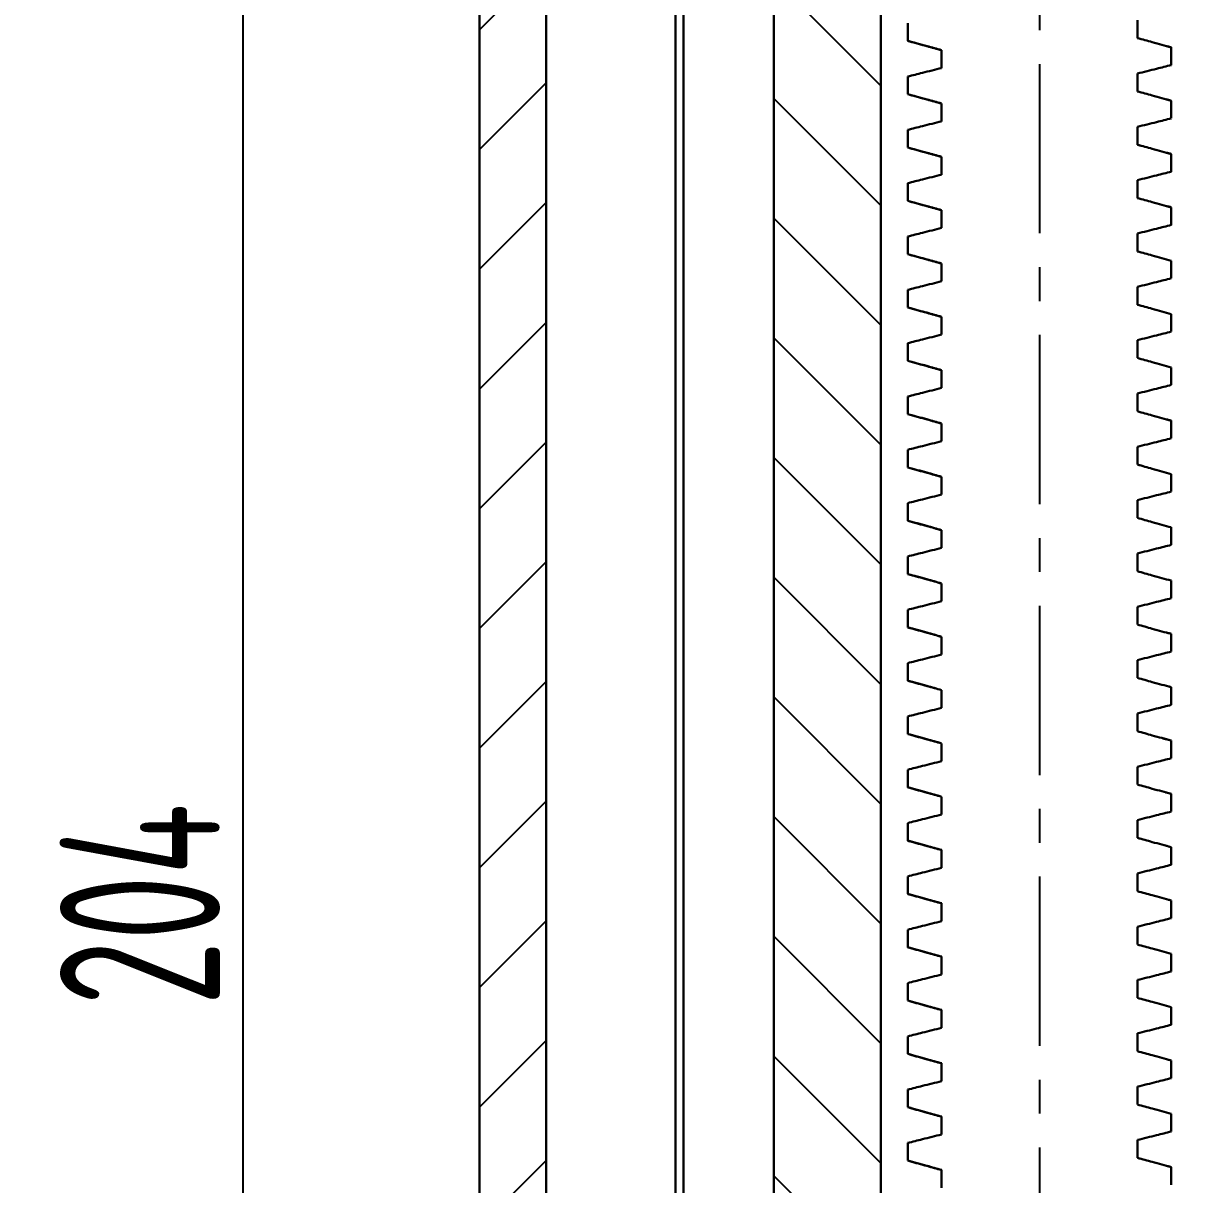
# Model space of a CAD drawing. Header units: millimetres. Extents: x 0 to 2406, y -938 to 757.
# Drawn here: x 2082.11 to 2125.67, y -610.08 to -566.52 of the extents above; entities that cross this region are included whole.
import ezdxf

# ---------------------------------------------------------------- set-up
doc = ezdxf.new("R2010")
doc.units = ezdxf.units.MM
doc.header["$PDSIZE"] = -1
doc.linetypes.add('CENTER', pattern=[10.16, 6.35, -1.27, 1.27, -1.27])
doc.layers.add('10', color=7, linetype='Continuous')
doc.styles.add('SLDTEXTSTYLE2', font='TXT', dxfattribs={"width": 0.7})
doc.dimstyles.new('SLDDIMSTYLE1', dxfattribs={"dimtxt": 3.5, "dimasz": 4.08, "dimexe": 0, "dimexo": 0.0625, "dimgap": 0.875, "dimtad": 2, "dimrnd": 1e-09, "dimzin": 4, "dimdsep": 46, "dimtxsty": 'SLDTEXTSTYLE2', "dimsah": 1, "dimcen": 0.09, "dimadec": 0, "dimazin": 1, "dimtfac": 1, "dimtofl": 0, "dimtmove": 0, "dimatfit": 3, "dimfxl": 1, "dimfrac": 2, "dimtolj": 1, "dimtzin": 12, "dimarcsym": 0})
doc.dimstyles.new('SLDDIMSTYLE4', dxfattribs={"dimtxt": 0.18, "dimasz": 4.08, "dimexe": 0, "dimexo": 0.0625, "dimgap": 0, "dimtad": 0, "dimtih": 1, "dimtoh": 1, "dimdec": 0, "dimrnd": 1e-09, "dimzin": 0, "dimdsep": 46, "dimtxsty": 'Standard', "dimsah": 1, "dimcen": 0.09, "dimadec": 0, "dimazin": 0, "dimtfac": 4.08, "dimtdec": 0, "dimtofl": 0, "dimtmove": 0, "dimatfit": 3, "dimfxl": 1, "dimfrac": 2, "dimtolj": 1, "dimtzin": 0, "dimarcsym": 0})

# ---------------------------------------------------------------- blocks, each defined once
blk = doc.blocks.new('*D78')
at = {"layer": '10', "color": 0, "lineweight": -2, "transparency": 16777216}
for p, q in [((2123.066, -512.064), (2090.361, -512.064)), ((2090.361, -711.884), (2090.361, -516.144)), ((2125.105, -715.964), (2090.361, -715.964))]:
    blk.add_line(p, q, dxfattribs=at)
at = {"layer": '10', "color": 0, "transparency": 16777216}
for points in [[(2089.681, -516.144), (2091.041, -516.144), (2090.361, -512.064)], [(2089.681, -711.884), (2091.041, -711.884), (2090.361, -715.964)]]:
    blk.add_solid(points, dxfattribs=at)
at = {"layer": 'Defpoints', "color": 0, "transparency": 16777216}
for p in [(2090.361, -512.064), (2123.128, -512.064), (2125.168, -715.964)]:
    blk.add_point(p, dxfattribs=at)
at = {"layer": '10', "color": 0, "lineweight": 25, "transparency": 16777216, "insert": (2083.486, -599.575), "char_height": 3.5, "attachment_point": 2, "rotation": 90, "style": 'SLDTEXTSTYLE2'}
blk.add_mtext('\\A1;{\\Fgbenor|c134;\\H1.71429x;204}', dxfattribs=at)

msp = doc.modelspace()

# ---------------------------------------------------------------- hatches: boundary and pattern name
at = {"layer": '10', "linetype": 'Continuous', "lineweight": 25}
h = msp.add_hatch(dxfattribs=at)
h.set_pattern_fill('ANSI31', color=256, angle=90, style=0)
h.set_pattern_definition([(135, (1688.1174, -964.403), (-2.245064, -2.245064), [])])
edge = h.paths.add_edge_path(flags=0)
edge.add_line((2106.4256849, -706.9644928), (2112.2617888, -706.9644928))
edge.add_line((2112.2617888, -706.9644928), (2112.2617888, -691.4644928))
edge.add_line((2112.2617888, -691.4644928), (2114.2739086, -691.4644928))
edge.add_line((2114.2739086, -691.4644928), (2114.2739086, -492.1147079))
edge.add_spline(control_points=[(2114.2739086, -492.1147079), (2114.1899202, -492.0646482), (2114.1059393, -492.014576), (2114.0219649, -491.9644928)], knot_values=[0.013742572, 0.013742572, 0.013742572, 0.013742572, 0.0140322545, 0.0140322545, 0.0140322545, 0.0140322545], weights=[1, 1, 1, 1], degree=3, periodic=0)
edge.add_line((2114.0219649, -491.9644928), (2114.0219649, -458.4644928))
edge.add_spline(control_points=[(2114.0219649, -458.4644928), (2113.5186015, -457.9648567), (2113.0156696, -457.4647857), (2112.5129589, -456.9644928)], knot_values=[0.0187995827, 0.0187995827, 0.0187995827, 0.0187995827, 0.0209215817, 0.0209215817, 0.0209215817, 0.0209215817], weights=[1, 1, 1, 1], degree=3, periodic=0)
edge.add_line((2112.5129589, -456.9644928), (2111.0570622, -456.9644928))
edge.add_spline(control_points=[(2111.0570622, -456.9644928), (2110.7895198, -457.2311228), (2110.5220168, -457.4977924), (2110.2545445, -457.7644928)], knot_values=[0.0262010486, 0.0262010486, 0.0262010486, 0.0262010486, 0.0273347172, 0.0273347172, 0.0273347172, 0.0273347172], weights=[1, 1, 1, 1], degree=3, periodic=0)
edge.add_line((2110.2545445, -457.7644928), (2110.2545445, -688.9644928))
edge.add_line((2110.2545445, -688.9644928), (2106.4256849, -688.9644928))
edge.add_line((2106.4256849, -688.9644928), (2106.4256849, -706.9644928))
h = msp.add_hatch(dxfattribs=at)
h.set_pattern_fill('ANSI31', color=256, style=0)
h.set_pattern_definition([(45, (1688.1174, -964.403), (-2.245064, 2.245064), [])])
h.paths.add_polyline_path([(2099.2256849, -715.9644928), (2101.7256849, -715.9644928), (2101.7256849, -495.9644928), (2100.0256849, -495.9644928), (2100.0256849, -497.9644928), (2099.2256849, -497.9644928)], flags=0)

# ---------------------------------------------------------------- linework, layer by layer
at = {"color": 7, "linetype": 'Continuous', "lineweight": 30}
for p, q in [((2110.2545445, -688.9644928), (2110.2545445, -457.7644928)), ((2114.2739086, -691.4644928), (2114.2739086, -492.1147079)), ((2101.7256849, -715.9644928), (2101.7256849, -495.9644928)), ((2099.2256849, -715.9644928), (2099.2256849, -497.9644928)), ((2106.5756849, -688.9644928), (2106.5756849, -507.9644928)), ((2106.8756849, -688.9644928), (2106.8756849, -507.9644928)), ((2115.2836568, -567.1757052), (2115.2836568, -566.5157156)), ((2123.8980331, -567.0712249), (2123.8980331, -566.4012249)), ((2116.5533367, -567.5254174), (2116.5533367, -568.1954174)), ((2125.1677129, -567.4222404), (2125.1677129, -568.0829136)), ((2115.2836568, -569.1770108), (2115.2836568, -568.514169)), ((2123.8980331, -569.0712249), (2123.8980331, -568.4012249)), ((2115.3701994, -569.2010876), (2115.2836462, -569.1770065)), ((2116.5533367, -569.5254174), (2116.5533367, -570.1954174)), ((2125.1677129, -569.4225924), (2125.1677129, -570.0795888)), ((2115.2836568, -571.1761712), (2115.2836568, -570.5149484)), ((2123.8980331, -571.0712249), (2123.8980331, -570.4012249)), ((2123.9837682, -571.0950808), (2123.8980331, -571.0704455)), ((2115.3692967, -571.2002812), (2115.2836502, -571.1761685)), ((2116.5533367, -571.5254174), (2116.5533367, -572.1954174)), ((2125.1677129, -571.4225345), (2125.1677129, -572.0831056)), ((2123.8980331, -573.0712249), (2123.8980331, -572.4012249)), ((2115.2836568, -573.1754928), (2115.2836568, -572.5147124)), ((2115.3727621, -573.1998436), (2115.2836534, -573.1754914)), ((2116.5533367, -573.5254174), (2116.5533367, -574.1954174)), ((2125.1677129, -573.4226137), (2125.1677129, -574.0832204)), ((2115.2836568, -575.1748757), (2115.2836568, -574.5160599)), ((2123.8980331, -575.0712249), (2123.8980331, -574.4012249)), ((2115.3785868, -575.1995915), (2115.2836556, -575.1748752)), ((2125.1677129, -575.423086), (2125.1677129, -576.0827186)), ((2116.5533367, -575.5254174), (2116.5533367, -576.1954174)), ((2115.2836568, -577.1743591), (2115.2836568, -576.5188885)), ((2123.8980331, -577.0712249), (2123.8980331, -576.4012249)), ((2115.3934566, -577.1997137), (2115.2836586, -577.1743598)), ((2116.5533367, -577.5254174), (2116.5533367, -578.1954174)), ((2125.1677129, -577.4227646), (2125.1677129, -578.0800475)), ((2115.2836568, -579.177011), (2115.2836568, -578.5161153)), ((2123.8980331, -579.0712249), (2123.8980331, -578.4012249)), ((2115.37251, -579.2011278), (2115.2836462, -579.1770067)), ((2125.1677129, -579.4226961), (2125.1677129, -580.0795888)), ((2116.5533367, -579.5254174), (2116.5533367, -580.1954174)), ((2115.2836568, -581.1761713), (2115.2836568, -580.5146294)), ((2123.8980331, -581.0712249), (2123.8980331, -580.4012249)), ((2115.3716136, -581.2003411), (2115.2836502, -581.1761686)), ((2116.5533367, -581.5254174), (2116.5533367, -582.1954174)), ((2125.1677129, -581.4224976), (2125.1677129, -582.0831056)), ((2123.8980331, -583.0712249), (2123.8980331, -582.4012249)), ((2115.2836568, -583.1754929), (2115.2836568, -582.5155289)), ((2115.3752192, -583.1999226), (2115.2836534, -583.1754915)), ((2123.9837805, -583.0950842), (2123.8980331, -583.0704454)), ((2116.5533367, -583.5254174), (2116.5533367, -584.1954174)), ((2125.1677129, -583.4228739), (2125.1677129, -584.0832204)), ((2115.2836568, -585.1748757), (2115.2836568, -584.5127927)), ((2123.8980331, -585.0712249), (2123.8980331, -584.4012249)), ((2115.381282, -585.1996853), (2115.2836556, -585.1748752)), ((2116.5533367, -585.5254174), (2116.5533367, -586.1954174)), ((2125.1677129, -585.4222364), (2125.1677129, -586.0827184)), ((2123.8980331, -587.0712249), (2123.8980331, -586.4012249)), ((2115.2836568, -587.1759614), (2115.2836568, -586.5142027)), ((2115.4015093, -587.2015683), (2115.2836508, -587.1759589)), ((2116.5533367, -587.5254174), (2116.5533367, -588.1954174)), ((2125.1677129, -587.4228076), (2125.1677129, -588.0824423)), ((2115.2836568, -589.1741862), (2115.2836568, -588.5146186)), ((2123.8980331, -589.0712249), (2123.8980331, -588.4012249)), ((2125.1677129, -589.4225397), (2125.1677129, -590.0826703)), ((2116.5533367, -589.5254174), (2116.5533367, -590.1954174)), ((2115.2836568, -591.1745051), (2115.2836568, -590.5150443)), ((2123.8980331, -591.0712249), (2123.8980331, -590.4012249)), ((2115.3643975, -591.1988096), (2115.283658, -591.1745055)), ((2116.5533367, -591.5254174), (2116.5533367, -592.1954174)), ((2125.1677129, -591.4208196), (2125.1677129, -592.0830056)), ((2123.8980331, -593.0712249), (2123.8980331, -592.4012249)), ((2115.2836568, -593.1761198), (2115.2836568, -592.5168475)), ((2115.3284687, -593.1870458), (2115.2836504, -593.1761172)), ((2125.1677136, -593.4225495), (2124.8469736, -593.349624)), ((2116.5533367, -593.5254174), (2116.5533367, -594.1954174)), ((2125.1677129, -593.4225492), (2125.1677129, -594.0832151)), ((2115.2836568, -595.1750718), (2115.2836568, -594.5152679)), ((2123.8980331, -595.0712249), (2123.8980331, -594.4012249)), ((2115.3860758, -595.1999919), (2115.2836553, -595.1750712)), ((2116.5533367, -595.5254174), (2116.5533367, -596.1954174)), ((2125.1677129, -595.4217984), (2125.1677129, -596.082661)), ((2123.8980331, -597.0712249), (2123.8980331, -596.4012249)), ((2115.2836568, -597.1773057), (2115.2836568, -596.5146534)), ((2115.3632818, -597.2014348), (2115.2836447, -597.1773008)), ((2123.9837681, -597.0950808), (2123.8980331, -597.0704455)), ((2116.5533367, -597.5254174), (2116.5533367, -598.1954174)), ((2125.1677129, -597.4206947), (2125.1677129, -598.0828859)), ((2115.2836568, -599.1752895), (2115.2836568, -598.5151864)), ((2123.8980331, -599.0712249), (2123.8980331, -598.4012249)), ((2125.1677129, -599.4224664), (2125.1677129, -600.07931)), ((2116.5533367, -599.5254174), (2116.5533367, -600.1954174)), ((2115.2836568, -601.176323), (2115.2836568, -600.5138446)), ((2123.8980331, -601.0712249), (2123.8980331, -600.4012249)), ((2115.3673693, -601.2006728), (2115.2836494, -601.17632)), ((2116.5533367, -601.5254174), (2116.5533367, -602.1954174)), ((2125.1677129, -601.4166006), (2125.1677129, -602.0816312)), ((2115.2836568, -603.1727397), (2115.2836568, -602.5181365)), ((2123.8980331, -603.0712249), (2123.8980331, -602.4012249)), ((2115.3791298, -603.1987727), (2115.2836663, -603.1727436)), ((2116.5533367, -603.5254174), (2116.5533367, -604.1954174)), ((2125.1677129, -603.4227036), (2125.1677129, -604.0798945)), ((2115.2836568, -605.1737155), (2115.2836568, -604.5144612)), ((2123.8980331, -605.0712249), (2123.8980331, -604.4012249)), ((2115.3925518, -605.1992439), (2115.2836618, -605.1737176)), ((2116.5533367, -605.5254174), (2116.5533367, -606.1954174)), ((2125.1677129, -605.4226198), (2125.1677129, -606.0827361)), ((2123.8980331, -607.0712249), (2123.8980331, -606.4012249)), ((2115.2836568, -607.1735637), (2115.2836568, -606.5147709)), ((2116.5533367, -607.5254174), (2116.5533367, -608.1954174)), ((2125.1677129, -607.422933), (2125.1677129, -608.0827179)), ((2115.2836568, -609.1749315), (2115.2836568, -608.5141181)), ((2123.8980331, -609.0712249), (2123.8980331, -608.4012249)), ((2115.357396, -609.1990964), (2115.2836559, -609.1749312)), ((2123.9837683, -609.0950808), (2123.8980331, -609.0704455)), ((2125.1677129, -609.4218176), (2125.1677129, -610.0811907)), ((2116.5533367, -609.5254174), (2116.5533367, -610.1954174))]:
    msp.add_line(p, q, dxfattribs=at)
for points, knots in [([(2115.3652996, -567.1993785), (2115.3418106, -567.1936695), (2115.3091668, -567.1857353), (2115.2892406, -567.1779006), (2115.2836525, -567.1757034)], [0, 0, 0, 0, 0.7195556601, 1, 1, 1, 1]), ([(2115.2836568, -567.1747443), (2115.4027351, -567.2074094), (2115.6408916, -567.2727397), (2116.0641927, -567.3893629), (2116.3682453, -567.4739346), (2116.5533367, -567.5254174)], [0, 0, 0, 0, 0.2812230588, 0.5624461346, 1, 1, 1, 1]), ([(2115.3572946, -567.1985924), (2115.5737879, -567.2582207), (2115.9728615, -567.3681369), (2116.3711263, -567.4796302), (2116.5533367, -567.5306395)], [0, 0, 0, 0, 0.5424894203, 1, 1, 1, 1]), ([(2125.1677129, -567.4226207), (2125.0486491, -567.3899031), (2124.8105213, -567.324468), (2124.3872168, -567.2076154), (2124.0831545, -567.1228391), (2123.8980331, -567.0712249)], [0, 0, 0, 0, 0.2811819363, 0.5623638912, 1, 1, 1, 1]), ([(2125.1677144, -567.422241), (2125.1620587, -567.4201437), (2125.1439852, -567.4134417), (2125.0903929, -567.3967927), (2125.0469518, -567.3817422), (2124.9846928, -567.3716125), (2124.9786578, -567.3706306)], [0, 0, 0, 0, 0.1349489286, 0.4312472293, 0.944868537, 1, 1, 1, 1]), ([(2123.8980331, -568.4012249), (2124.0179279, -568.371696), (2124.2577174, -568.3126384), (2124.6809663, -568.2065571), (2124.9841731, -568.1294331), (2125.1677129, -568.0827477)], [0, 0, 0, 0, 0.2829851945, 0.5659701779, 1, 1, 1, 1]), ([(2116.5533367, -568.1954174), (2116.4334608, -568.2250228), (2116.193709, -568.2842335), (2115.7704611, -568.3905593), (2115.4672324, -568.4678346), (2115.2836568, -568.5146172)], [0, 0, 0, 0, 0.2829471771, 0.5658941508, 1, 1, 1, 1]), ([(2115.2836568, -569.1747443), (2115.4027351, -569.2074094), (2115.6408916, -569.2727397), (2116.0641927, -569.3893629), (2116.3682453, -569.4739346), (2116.5533367, -569.5254174)], [0, 0, 0, 0, 0.2812230588, 0.5624461346, 1, 1, 1, 1]), ([(2115.3572946, -569.1985924), (2115.5737878, -569.2582207), (2115.9728614, -569.3681369), (2116.3711263, -569.4796302), (2116.5533367, -569.5306395)], [0, 0, 0, 0, 0.5424893841, 1, 1, 1, 1]), ([(2125.1677129, -569.4226207), (2125.0486491, -569.3899031), (2124.8105213, -569.324468), (2124.3872168, -569.2076154), (2124.0831545, -569.1228391), (2123.8980331, -569.0712249)], [0, 0, 0, 0, 0.28118193634, 0.56236389122, 1, 1, 1, 1]), ([(2125.1677132, -569.4225925), (2125.1579265, -569.4187061), (2125.1299351, -569.4075901), (2125.0697623, -569.3891909), (2125.0011649, -569.3746699), (2124.9672045, -569.367481)], [0, 0, 0, 0, 0.2134931828, 0.61062531, 1, 1, 1, 1]), ([(2116.5533367, -570.1954174), (2116.4334608, -570.2250228), (2116.193709, -570.2842335), (2115.7704611, -570.3905593), (2115.4672324, -570.4678346), (2115.2836568, -570.5146172)], [0, 0, 0, 0, 0.2829471771, 0.5658941508, 1, 1, 1, 1]), ([(2123.8980331, -570.4012249), (2124.0179279, -570.371696), (2124.2577174, -570.3126384), (2124.6809663, -570.2065571), (2124.9841731, -570.1294331), (2125.1677129, -570.0827477)], [0, 0, 0, 0, 0.2829851945, 0.5659701779, 1, 1, 1, 1]), ([(2125.1677129, -571.4226207), (2125.0486491, -571.3899031), (2124.8105213, -571.324468), (2124.3872168, -571.2076154), (2124.0831545, -571.1228391), (2123.8980331, -571.0712249)], [0, 0, 0, 0, 0.28118193634, 0.56236389122, 1, 1, 1, 1]), ([(2115.2836568, -571.1747443), (2115.4027351, -571.2074094), (2115.6408916, -571.2727397), (2116.0641927, -571.3893629), (2116.3682453, -571.4739346), (2116.5533367, -571.5254174)], [0, 0, 0, 0, 0.2812230588, 0.5624461346, 1, 1, 1, 1]), ([(2115.3572947, -571.1985924), (2115.5737879, -571.2582208), (2115.9728615, -571.3681369), (2116.3711263, -571.4796302), (2116.5533367, -571.5306395)], [0, 0, 0, 0, 0.5424894622, 1, 1, 1, 1]), ([(2125.1677138, -571.4225349), (2125.1411939, -571.4107714), (2125.1067622, -571.3954985), (2125.0200467, -571.3800767), (2125.0001212, -571.376533)], [0, 0, 0, 0, 0.7702198343, 1, 1, 1, 1]), ([(2116.5533367, -572.1954174), (2116.4334608, -572.2250228), (2116.193709, -572.2842335), (2115.7704611, -572.3905593), (2115.4672324, -572.4678346), (2115.2836568, -572.5146172)], [0, 0, 0, 0, 0.2829471771, 0.5658941508, 1, 1, 1, 1]), ([(2123.8980331, -572.4012249), (2124.0179279, -572.371696), (2124.2577174, -572.3126384), (2124.6809663, -572.2065571), (2124.9841731, -572.1294331), (2125.1677129, -572.0827477)], [0, 0, 0, 0, 0.2829851945, 0.5659701779, 1, 1, 1, 1]), ([(2115.2836568, -573.1747443), (2115.4027351, -573.2074094), (2115.6408916, -573.2727397), (2116.0641927, -573.3893629), (2116.3682453, -573.4739346), (2116.5533367, -573.5254174)], [0, 0, 0, 0, 0.2812230588, 0.5624461346, 1, 1, 1, 1]), ([(2115.3572947, -573.1985924), (2115.573788, -573.2582208), (2115.9728616, -573.3681369), (2116.3711264, -573.4796302), (2116.5533367, -573.5306395)], [0, 0, 0, 0, 0.54248948674, 1, 1, 1, 1]), ([(2125.1677129, -573.4226207), (2125.0486491, -573.3899031), (2124.8105213, -573.324468), (2124.3872168, -573.2076154), (2124.0831545, -573.1228391), (2123.8980331, -573.0712249)], [0, 0, 0, 0, 0.28118193634, 0.56236389122, 1, 1, 1, 1]), ([(2125.167713, -573.4226138), (2125.1421968, -573.412641), (2125.1029539, -573.3973033), (2125.0265846, -573.3818646), (2124.9998715, -573.3764644)], [0, 0, 0, 0, 0.65021062658, 1, 1, 1, 1]), ([(2116.5533367, -574.1954174), (2116.4334608, -574.2250228), (2116.193709, -574.2842335), (2115.7704611, -574.3905593), (2115.4672324, -574.4678346), (2115.2836568, -574.5146172)], [0, 0, 0, 0, 0.2829471771, 0.5658941508, 1, 1, 1, 1]), ([(2123.8980331, -574.4012249), (2124.0179279, -574.371696), (2124.2577174, -574.3126384), (2124.6809663, -574.2065571), (2124.9841731, -574.1294331), (2125.1677129, -574.0827477)], [0, 0, 0, 0, 0.2829851945, 0.5659701779, 1, 1, 1, 1]), ([(2125.1677129, -575.4226207), (2125.0486491, -575.3899031), (2124.8105213, -575.324468), (2124.3872168, -575.2076154), (2124.0831545, -575.1228391), (2123.8980331, -575.0712249)], [0, 0, 0, 0, 0.2811819363, 0.5623638912, 1, 1, 1, 1]), ([(2115.2836568, -575.1747443), (2115.4027351, -575.2074094), (2115.6408916, -575.2727397), (2116.0641927, -575.3893629), (2116.3682453, -575.4739346), (2116.5533367, -575.5254174)], [0, 0, 0, 0, 0.2812230588, 0.5624461346, 1, 1, 1, 1]), ([(2115.3572946, -575.1985924), (2115.5737878, -575.2582207), (2115.9728614, -575.3681369), (2116.3711263, -575.4796302), (2116.5533367, -575.5306395)], [0, 0, 0, 0, 0.5424893841, 1, 1, 1, 1]), ([(2116.5533367, -576.1954174), (2116.4334608, -576.2250228), (2116.193709, -576.2842335), (2115.7704611, -576.3905593), (2115.4672324, -576.4678346), (2115.2836568, -576.5146172)], [0, 0, 0, 0, 0.2829471771, 0.5658941508, 1, 1, 1, 1]), ([(2123.8980331, -576.4012249), (2124.0179279, -576.371696), (2124.2577174, -576.3126384), (2124.6809663, -576.2065571), (2124.9841731, -576.1294331), (2125.1677129, -576.0827477)], [0, 0, 0, 0, 0.28298519453, 0.56597017794, 1, 1, 1, 1]), ([(2115.2836568, -577.1747443), (2115.4027351, -577.2074094), (2115.6408916, -577.2727397), (2116.0641927, -577.3893629), (2116.3682453, -577.4739346), (2116.5533367, -577.5254174)], [0, 0, 0, 0, 0.28122305878, 0.56244613455, 1, 1, 1, 1]), ([(2115.3572946, -577.1985924), (2115.5737878, -577.2582207), (2115.9728614, -577.3681369), (2116.3711263, -577.4796302), (2116.5533367, -577.5306395)], [0, 0, 0, 0, 0.54248938462, 1, 1, 1, 1]), ([(2125.1677129, -577.4226207), (2125.0486491, -577.3899031), (2124.8105213, -577.324468), (2124.3872168, -577.2076154), (2124.0831545, -577.1228391), (2123.8980331, -577.0712249)], [0, 0, 0, 0, 0.2811819363, 0.5623638912, 1, 1, 1, 1]), ([(2123.8980331, -578.4012249), (2124.0179279, -578.371696), (2124.2577174, -578.3126384), (2124.6809663, -578.2065571), (2124.9841731, -578.1294331), (2125.1677129, -578.0827477)], [0, 0, 0, 0, 0.2829851945, 0.5659701779, 1, 1, 1, 1]), ([(2116.5533367, -578.1954174), (2116.4334608, -578.2250228), (2116.193709, -578.2842335), (2115.7704611, -578.3905593), (2115.4672324, -578.4678346), (2115.2836568, -578.5146172)], [0, 0, 0, 0, 0.2829471771, 0.5658941508, 1, 1, 1, 1]), ([(2115.2836568, -579.1747443), (2115.4027351, -579.2074094), (2115.6408916, -579.2727397), (2116.0641927, -579.3893629), (2116.3682453, -579.4739346), (2116.5533367, -579.5254174)], [0, 0, 0, 0, 0.28122305878, 0.56244613455, 1, 1, 1, 1]), ([(2115.3572946, -579.1985924), (2115.5737878, -579.2582207), (2115.9728614, -579.3681369), (2116.3711263, -579.4796302), (2116.5533367, -579.5306395)], [0, 0, 0, 0, 0.5424893841, 1, 1, 1, 1]), ([(2125.1677129, -579.4226207), (2125.0486491, -579.3899031), (2124.8105213, -579.324468), (2124.3872168, -579.2076154), (2124.0831545, -579.1228391), (2123.8980331, -579.0712249)], [0, 0, 0, 0, 0.2811819363, 0.5623638912, 1, 1, 1, 1]), ([(2116.5533367, -580.1954174), (2116.4334608, -580.2250228), (2116.193709, -580.2842335), (2115.7704611, -580.3905593), (2115.4672324, -580.4678346), (2115.2836568, -580.5146172)], [0, 0, 0, 0, 0.2829471771, 0.5658941508, 1, 1, 1, 1]), ([(2123.8980331, -580.4012249), (2124.0179279, -580.371696), (2124.2577174, -580.3126384), (2124.6809663, -580.2065571), (2124.9841731, -580.1294331), (2125.1677129, -580.0827477)], [0, 0, 0, 0, 0.2829851945, 0.5659701779, 1, 1, 1, 1]), ([(2115.2836568, -581.1747443), (2115.4027351, -581.2074094), (2115.6408916, -581.2727397), (2116.0641927, -581.3893629), (2116.3682453, -581.4739346), (2116.5533367, -581.5254174)], [0, 0, 0, 0, 0.2812230588, 0.5624461346, 1, 1, 1, 1]), ([(2125.1677129, -581.4226207), (2125.0486491, -581.3899031), (2124.8105213, -581.324468), (2124.3872168, -581.2076154), (2124.0831545, -581.1228391), (2123.8980331, -581.0712249)], [0, 0, 0, 0, 0.2811819363, 0.5623638912, 1, 1, 1, 1]), ([(2115.3572947, -581.1985924), (2115.5737879, -581.2582208), (2115.9728615, -581.3681369), (2116.3711263, -581.4796302), (2116.5533367, -581.5306395)], [0, 0, 0, 0, 0.5424894622, 1, 1, 1, 1]), ([(2125.1677141, -581.4224981), (2125.1634202, -581.4207578), (2125.1343853, -581.4089902), (2125.0845647, -581.3922551), (2125.008657, -581.3770545), (2124.9842306, -581.3721631)], [0, 0, 0, 0, 0.1053102473, 0.7120970093, 1, 1, 1, 1]), ([(2116.5533367, -582.1954174), (2116.4334608, -582.2250228), (2116.193709, -582.2842335), (2115.7704611, -582.3905593), (2115.4672324, -582.4678346), (2115.2836568, -582.5146172)], [0, 0, 0, 0, 0.2829471771, 0.5658941508, 1, 1, 1, 1]), ([(2123.8980331, -582.4012249), (2124.0179279, -582.371696), (2124.2577174, -582.3126384), (2124.6809663, -582.2065571), (2124.9841731, -582.1294331), (2125.1677129, -582.0827477)], [0, 0, 0, 0, 0.2829851945, 0.5659701779, 1, 1, 1, 1]), ([(2115.2836568, -583.1747443), (2115.4027351, -583.2074094), (2115.6408916, -583.2727397), (2116.0641927, -583.3893629), (2116.3682453, -583.4739346), (2116.5533367, -583.5254174)], [0, 0, 0, 0, 0.2812230588, 0.5624461346, 1, 1, 1, 1]), ([(2115.3572947, -583.1985924), (2115.573788, -583.2582208), (2115.9728616, -583.3681369), (2116.3711264, -583.4796302), (2116.5533367, -583.5306395)], [0, 0, 0, 0, 0.5424894867, 1, 1, 1, 1]), ([(2125.1677129, -583.4226207), (2125.0486491, -583.3899031), (2124.8105213, -583.324468), (2124.3872168, -583.2076154), (2124.0831545, -583.1228391), (2123.8980331, -583.0712249)], [0, 0, 0, 0, 0.2811819363, 0.5623638912, 1, 1, 1, 1]), ([(2116.5533367, -584.1954174), (2116.4334608, -584.2250228), (2116.193709, -584.2842335), (2115.7704611, -584.3905593), (2115.4672324, -584.4678346), (2115.2836568, -584.5146172)], [0, 0, 0, 0, 0.2829471771, 0.5658941508, 1, 1, 1, 1]), ([(2123.8980331, -584.4012249), (2124.0179279, -584.371696), (2124.2577174, -584.3126384), (2124.6809663, -584.2065571), (2124.9841731, -584.1294331), (2125.1677129, -584.0827477)], [0, 0, 0, 0, 0.2829851945, 0.5659701779, 1, 1, 1, 1]), ([(2125.1677129, -585.4226207), (2125.0486491, -585.3899031), (2124.8105213, -585.324468), (2124.3872168, -585.2076154), (2124.0831545, -585.1228391), (2123.8980331, -585.0712249)], [0, 0, 0, 0, 0.2811819363, 0.5623638912, 1, 1, 1, 1]), ([(2115.2836568, -585.1747443), (2115.4027351, -585.2074094), (2115.6408916, -585.2727397), (2116.0641927, -585.3893629), (2116.3682453, -585.4739346), (2116.5533367, -585.5254174)], [0, 0, 0, 0, 0.28122305878, 0.56244613455, 1, 1, 1, 1]), ([(2115.3572946, -585.1985924), (2115.5737878, -585.2582207), (2115.9728614, -585.3681369), (2116.3711263, -585.4796302), (2116.5533367, -585.5306395)], [0, 0, 0, 0, 0.5424893841, 1, 1, 1, 1]), ([(2116.5533367, -586.1954174), (2116.4334608, -586.2250228), (2116.193709, -586.2842335), (2115.7704611, -586.3905593), (2115.4672324, -586.4678346), (2115.2836568, -586.5146172)], [0, 0, 0, 0, 0.2829471771, 0.5658941508, 1, 1, 1, 1]), ([(2123.8980331, -586.4012249), (2124.0179279, -586.371696), (2124.2577174, -586.3126384), (2124.6809663, -586.2065571), (2124.9841731, -586.1294331), (2125.1677129, -586.0827477)], [0, 0, 0, 0, 0.2829851945, 0.5659701779, 1, 1, 1, 1]), ([(2115.2836568, -587.1747443), (2115.4027351, -587.2074094), (2115.6408916, -587.2727397), (2116.0641927, -587.3893629), (2116.3682453, -587.4739346), (2116.5533367, -587.5254174)], [0, 0, 0, 0, 0.2812230588, 0.5624461346, 1, 1, 1, 1]), ([(2115.3572946, -587.1985924), (2115.5737878, -587.2582207), (2115.9728614, -587.3681369), (2116.3711263, -587.4796302), (2116.5533367, -587.5306395)], [0, 0, 0, 0, 0.5424893841, 1, 1, 1, 1]), ([(2125.1677129, -587.4226207), (2125.0486491, -587.3899031), (2124.8105213, -587.324468), (2124.3872168, -587.2076154), (2124.0831545, -587.1228391), (2123.8980331, -587.0712249)], [0, 0, 0, 0, 0.28118193634, 0.56236389122, 1, 1, 1, 1]), ([(2123.8980331, -588.4012249), (2124.0179279, -588.371696), (2124.2577174, -588.3126384), (2124.6809663, -588.2065571), (2124.9841731, -588.1294331), (2125.1677129, -588.0827477)], [0, 0, 0, 0, 0.2829851945, 0.5659701779, 1, 1, 1, 1]), ([(2116.5533367, -588.1954174), (2116.4334608, -588.2250228), (2116.193709, -588.2842335), (2115.7704611, -588.3905593), (2115.4672324, -588.4678346), (2115.2836568, -588.5146172)], [0, 0, 0, 0, 0.2829471771, 0.5658941508, 1, 1, 1, 1]), ([(2115.2836568, -589.1747443), (2115.4027351, -589.2074094), (2115.6408916, -589.2727397), (2116.0641927, -589.3893629), (2116.3682453, -589.4739346), (2116.5533367, -589.5254174)], [0, 0, 0, 0, 0.2812230588, 0.5624461346, 1, 1, 1, 1]), ([(2115.3655276, -589.1987166), (2115.3520538, -589.1957032), (2115.3148732, -589.1873879), (2115.2958127, -589.179327), (2115.2836595, -589.1741873)], [0, 0, 0, 0, 0.3623894927, 1, 1, 1, 1]), ([(2115.3572946, -589.1985924), (2115.5737878, -589.2582207), (2115.9728614, -589.3681369), (2116.3711263, -589.4796302), (2116.5533367, -589.5306395)], [0, 0, 0, 0, 0.5424893849, 1, 1, 1, 1]), ([(2125.1677129, -589.4226207), (2125.0486491, -589.3899031), (2124.8105213, -589.324468), (2124.3872168, -589.2076154), (2124.0831545, -589.1228391), (2123.8980331, -589.0712249)], [0, 0, 0, 0, 0.28118193634, 0.56236389122, 1, 1, 1, 1]), ([(2125.1677137, -589.4225401), (2125.1456793, -589.4134239), (2125.1119823, -589.3994826), (2125.0382974, -589.3850228), (2125.0127949, -589.3800183)], [0, 0, 0, 0, 0.6538975043, 1, 1, 1, 1]), ([(2116.5533367, -590.1954174), (2116.4334608, -590.2250228), (2116.193709, -590.2842335), (2115.7704611, -590.3905593), (2115.4672324, -590.4678346), (2115.2836568, -590.5146172)], [0, 0, 0, 0, 0.2829471771, 0.5658941508, 1, 1, 1, 1]), ([(2123.8980331, -590.4012249), (2124.0179279, -590.371696), (2124.2577174, -590.3126384), (2124.6809663, -590.2065571), (2124.9841731, -590.1294331), (2125.1677129, -590.0827477)], [0, 0, 0, 0, 0.2829851945, 0.5659701779, 1, 1, 1, 1]), ([(2115.2836568, -591.1747443), (2115.4027351, -591.2074094), (2115.6408916, -591.2727397), (2116.0641927, -591.3893629), (2116.3682453, -591.4739346), (2116.5533367, -591.5254174)], [0, 0, 0, 0, 0.2812230588, 0.5624461346, 1, 1, 1, 1]), ([(2115.3572947, -591.1985924), (2115.5737879, -591.2582208), (2115.9728615, -591.3681369), (2116.3711263, -591.4796302), (2116.5533367, -591.5306395)], [0, 0, 0, 0, 0.5424894408, 1, 1, 1, 1]), ([(2125.1677129, -591.4226207), (2125.0486491, -591.3899031), (2124.8105213, -591.324468), (2124.3872168, -591.2076154), (2124.0831545, -591.1228391), (2123.8980331, -591.0712249)], [0, 0, 0, 0, 0.28118193634, 0.56236389122, 1, 1, 1, 1]), ([(2125.1677207, -591.4208227), (2125.1594293, -591.4168034), (2125.14493, -591.4097746), (2125.1011391, -591.40234), (2125.0823896, -591.3991568)], [0, 0, 0, 0, 0.5718402445, 1, 1, 1, 1]), ([(2116.5533367, -592.1954174), (2116.4334608, -592.2250228), (2116.193709, -592.2842335), (2115.7704611, -592.3905593), (2115.4672324, -592.4678346), (2115.2836568, -592.5146172)], [0, 0, 0, 0, 0.2829471771, 0.5658941508, 1, 1, 1, 1]), ([(2123.8980331, -592.4012249), (2124.0179279, -592.371696), (2124.2577174, -592.3126384), (2124.6809663, -592.2065571), (2124.9841731, -592.1294331), (2125.1677129, -592.0827477)], [0, 0, 0, 0, 0.2829851945, 0.5659701779, 1, 1, 1, 1]), ([(2115.2836568, -593.1747443), (2115.4027351, -593.2074094), (2115.6408916, -593.2727397), (2116.0641927, -593.3893629), (2116.3682453, -593.4739346), (2116.5533367, -593.5254174)], [0, 0, 0, 0, 0.2812230588, 0.5624461346, 1, 1, 1, 1]), ([(2115.3572947, -593.1985924), (2115.573788, -593.2582208), (2115.9728616, -593.3681369), (2116.3711264, -593.4796302), (2116.5533367, -593.5306395)], [0, 0, 0, 0, 0.54248948562, 1, 1, 1, 1]), ([(2125.1677129, -593.4226207), (2125.0486491, -593.3899031), (2124.8105213, -593.324468), (2124.3872168, -593.2076154), (2124.0831545, -593.1228391), (2123.8980331, -593.0712249)], [0, 0, 0, 0, 0.28118193634, 0.56236389122, 1, 1, 1, 1]), ([(2116.5533367, -594.1954174), (2116.4334608, -594.2250228), (2116.193709, -594.2842335), (2115.7704611, -594.3905593), (2115.4672324, -594.4678346), (2115.2836568, -594.5146172)], [0, 0, 0, 0, 0.2829471771, 0.5658941508, 1, 1, 1, 1]), ([(2123.8980331, -594.4012249), (2124.0179279, -594.371696), (2124.2577174, -594.3126384), (2124.6809663, -594.2065571), (2124.9841731, -594.1294331), (2125.1677129, -594.0827477)], [0, 0, 0, 0, 0.2829851945, 0.5659701779, 1, 1, 1, 1]), ([(2125.1677129, -595.4226207), (2125.0486491, -595.3899031), (2124.8105213, -595.324468), (2124.3872168, -595.2076154), (2124.0831545, -595.1228391), (2123.8980331, -595.0712249)], [0, 0, 0, 0, 0.2811819363, 0.5623638912, 1, 1, 1, 1]), ([(2115.2836568, -595.1747443), (2115.4027351, -595.2074094), (2115.6408916, -595.2727397), (2116.0641927, -595.3893629), (2116.3682453, -595.4739346), (2116.5533367, -595.5254174)], [0, 0, 0, 0, 0.2812230588, 0.5624461346, 1, 1, 1, 1]), ([(2115.3572946, -595.1985924), (2115.5737878, -595.2582207), (2115.9728614, -595.3681369), (2116.3711263, -595.4796302), (2116.5533367, -595.5306395)], [0, 0, 0, 0, 0.5424893841, 1, 1, 1, 1]), ([(2125.1677161, -595.4217996), (2125.1594911, -595.4188468), (2125.1484785, -595.4148932), (2125.1199042, -595.4055701), (2125.0711718, -595.3904293), (2125.0073904, -595.3763929), (2124.9684474, -595.3678227)], [0, 0, 0, 0, 0.1825931428, 0.2444782168, 0.5387013287, 1, 1, 1, 1]), ([(2116.5533367, -596.1954174), (2116.4334608, -596.2250228), (2116.193709, -596.2842335), (2115.7704611, -596.3905593), (2115.4672324, -596.4678346), (2115.2836568, -596.5146172)], [0, 0, 0, 0, 0.2829471771, 0.5658941508, 1, 1, 1, 1]), ([(2123.8980331, -596.4012249), (2124.0179279, -596.371696), (2124.2577174, -596.3126384), (2124.6809663, -596.2065571), (2124.9841731, -596.1294331), (2125.1677129, -596.0827477)], [0, 0, 0, 0, 0.2829851945, 0.5659701779, 1, 1, 1, 1]), ([(2115.2836568, -597.1747443), (2115.4027351, -597.2074094), (2115.6408916, -597.2727397), (2116.0641927, -597.3893629), (2116.3682453, -597.4739346), (2116.5533367, -597.5254174)], [0, 0, 0, 0, 0.2812230588, 0.5624461346, 1, 1, 1, 1]), ([(2115.3572946, -597.1985924), (2115.5737878, -597.2582207), (2115.9728614, -597.3681369), (2116.3711263, -597.4796302), (2116.5533367, -597.5306395)], [0, 0, 0, 0, 0.54248938414, 1, 1, 1, 1]), ([(2125.1677129, -597.4226207), (2125.0486491, -597.3899031), (2124.8105213, -597.324468), (2124.3872168, -597.2076154), (2124.0831545, -597.1228391), (2123.8980331, -597.0712249)], [0, 0, 0, 0, 0.2811819363, 0.5623638912, 1, 1, 1, 1]), ([(2125.1677226, -597.4206988), (2125.1640035, -597.419148), (2125.1165867, -597.3993757), (2125.0268587, -597.3794807), (2124.9441686, -597.3611461)], [0, 0, 0, 0, 0.07843539096, 1, 1, 1, 1]), ([(2123.8980331, -598.4012249), (2124.0179279, -598.371696), (2124.2577174, -598.3126384), (2124.6809663, -598.2065571), (2124.9841731, -598.1294331), (2125.1677129, -598.0827477)], [0, 0, 0, 0, 0.2829851945, 0.5659701779, 1, 1, 1, 1]), ([(2116.5533367, -598.1954174), (2116.4334608, -598.2250228), (2116.193709, -598.2842335), (2115.7704611, -598.3905593), (2115.4672324, -598.4678346), (2115.2836568, -598.5146172)], [0, 0, 0, 0, 0.2829471771, 0.5658941508, 1, 1, 1, 1]), ([(2115.3695564, -599.2007766), (2115.3591015, -599.1989729), (2115.3101079, -599.1905203), (2115.2953011, -599.1819947), (2115.283654, -599.1752883)], [0, 0, 0, 0, 0.2133933233, 1, 1, 1, 1]), ([(2115.2836568, -599.1747443), (2115.4027351, -599.2074094), (2115.6408916, -599.2727397), (2116.0641927, -599.3893629), (2116.3682453, -599.4739346), (2116.5533367, -599.5254174)], [0, 0, 0, 0, 0.2812230588, 0.5624461346, 1, 1, 1, 1]), ([(2115.3572946, -599.1985924), (2115.5737878, -599.2582207), (2115.9728614, -599.3681369), (2116.3711263, -599.4796302), (2116.5533367, -599.5306395)], [0, 0, 0, 0, 0.5424893841, 1, 1, 1, 1]), ([(2125.1677129, -599.4226207), (2125.0486491, -599.3899031), (2124.8105213, -599.324468), (2124.3872168, -599.2076154), (2124.0831545, -599.1228391), (2123.8980331, -599.0712249)], [0, 0, 0, 0, 0.2811819363, 0.5623638912, 1, 1, 1, 1]), ([(2125.1677142, -599.4224669), (2125.1621866, -599.4204197), (2125.1489963, -599.4155345), (2125.1205345, -599.404685), (2125.077353, -599.3958301), (2125.0495913, -599.3901373)], [0, 0, 0, 0, 0.2048302484, 0.488779266, 1, 1, 1, 1]), ([(2116.5533367, -600.1954174), (2116.4334608, -600.2250228), (2116.193709, -600.2842335), (2115.7704611, -600.3905593), (2115.4672324, -600.4678346), (2115.2836568, -600.5146172)], [0, 0, 0, 0, 0.2829471771, 0.5658941508, 1, 1, 1, 1]), ([(2123.8980331, -600.4012249), (2124.0179279, -600.371696), (2124.2577174, -600.3126384), (2124.6809663, -600.2065571), (2124.9841731, -600.1294331), (2125.1677129, -600.0827477)], [0, 0, 0, 0, 0.2829851945, 0.5659701779, 1, 1, 1, 1]), ([(2115.2836568, -601.1747443), (2115.4027351, -601.2074094), (2115.6408916, -601.2727397), (2116.0641927, -601.3893629), (2116.3682453, -601.4739346), (2116.5533367, -601.5254174)], [0, 0, 0, 0, 0.2812230588, 0.5624461346, 1, 1, 1, 1]), ([(2115.3572946, -601.1985924), (2115.5737878, -601.2582207), (2115.9728614, -601.3681369), (2116.3711263, -601.4796302), (2116.5533367, -601.5306395)], [0, 0, 0, 0, 0.5424893841, 1, 1, 1, 1]), ([(2125.1677129, -601.4226207), (2125.0486491, -601.3899031), (2124.8105213, -601.324468), (2124.3872168, -601.2076154), (2124.0831545, -601.1228391), (2123.8980331, -601.0712249)], [0, 0, 0, 0, 0.2811819363, 0.5623638912, 1, 1, 1, 1]), ([(2123.8980331, -602.4012249), (2124.0179279, -602.371696), (2124.2577174, -602.3126384), (2124.6809663, -602.2065571), (2124.9841731, -602.1294331), (2125.1677129, -602.0827477)], [0, 0, 0, 0, 0.2829851945, 0.5659701779, 1, 1, 1, 1]), ([(2116.5533367, -602.1954174), (2116.4334608, -602.2250228), (2116.193709, -602.2842335), (2115.7704611, -602.3905593), (2115.4672324, -602.4678346), (2115.2836568, -602.5146172)], [0, 0, 0, 0, 0.2829471771, 0.5658941508, 1, 1, 1, 1]), ([(2115.2836568, -603.1747443), (2115.4027351, -603.2074094), (2115.6408916, -603.2727397), (2116.0641927, -603.3893629), (2116.3682453, -603.4739346), (2116.5533367, -603.5254174)], [0, 0, 0, 0, 0.2812230588, 0.5624461346, 1, 1, 1, 1]), ([(2115.3572946, -603.1985924), (2115.5737878, -603.2582207), (2115.9728614, -603.3681369), (2116.3711263, -603.4796302), (2116.5533367, -603.5306395)], [0, 0, 0, 0, 0.54248938663, 1, 1, 1, 1]), ([(2125.1677129, -603.4226207), (2125.0486491, -603.3899031), (2124.8105213, -603.324468), (2124.3872168, -603.2076154), (2124.0831545, -603.1228391), (2123.8980331, -603.0712249)], [0, 0, 0, 0, 0.2811819363, 0.5623638912, 1, 1, 1, 1]), ([(2116.5533367, -604.1954174), (2116.4334608, -604.2250228), (2116.193709, -604.2842335), (2115.7704611, -604.3905593), (2115.4672324, -604.4678346), (2115.2836568, -604.5146172)], [0, 0, 0, 0, 0.2829471771, 0.5658941508, 1, 1, 1, 1]), ([(2123.8980331, -604.4012249), (2124.0179279, -604.371696), (2124.2577174, -604.3126384), (2124.6809663, -604.2065571), (2124.9841731, -604.1294331), (2125.1677129, -604.0827477)], [0, 0, 0, 0, 0.2829851945, 0.5659701779, 1, 1, 1, 1]), ([(2125.1677129, -605.4226207), (2125.0486491, -605.3899031), (2124.8105213, -605.324468), (2124.3872168, -605.2076154), (2124.0831545, -605.1228391), (2123.8980331, -605.0712249)], [0, 0, 0, 0, 0.2811819363, 0.5623638912, 1, 1, 1, 1]), ([(2115.2836568, -605.1747443), (2115.4027351, -605.2074094), (2115.6408916, -605.2727397), (2116.0641927, -605.3893629), (2116.3682453, -605.4739346), (2116.5533367, -605.5254174)], [0, 0, 0, 0, 0.28122305878, 0.56244613455, 1, 1, 1, 1]), ([(2115.3572946, -605.1985924), (2115.5737878, -605.2582207), (2115.9728614, -605.3681369), (2116.3711263, -605.4796302), (2116.5533367, -605.5306395)], [0, 0, 0, 0, 0.5424893854, 1, 1, 1, 1]), ([(2125.1677129, -605.4226198), (2125.1389485, -605.4117277), (2125.0967535, -605.3957499), (2125.0170848, -605.3794217), (2124.9917263, -605.3742244)], [0, 0, 0, 0, 0.68170038664, 1, 1, 1, 1]), ([(2116.5533367, -606.1954174), (2116.4334608, -606.2250228), (2116.193709, -606.2842335), (2115.7704611, -606.3905593), (2115.4672324, -606.4678346), (2115.2836568, -606.5146172)], [0, 0, 0, 0, 0.2829471771, 0.5658941508, 1, 1, 1, 1]), ([(2123.8980331, -606.4012249), (2124.0179279, -606.371696), (2124.2577174, -606.3126384), (2124.6809663, -606.2065571), (2124.9841731, -606.1294331), (2125.1677129, -606.0827477)], [0, 0, 0, 0, 0.2829851945, 0.5659701779, 1, 1, 1, 1]), ([(2115.2836568, -607.1747443), (2115.4027351, -607.2074094), (2115.6408916, -607.2727397), (2116.0641927, -607.3893629), (2116.3682453, -607.4739346), (2116.5533367, -607.5254174)], [0, 0, 0, 0, 0.2812230588, 0.5624461346, 1, 1, 1, 1]), ([(2115.3990245, -607.1997206), (2115.3558893, -607.1920478), (2115.3058663, -607.1831499), (2115.2863499, -607.174726), (2115.2836626, -607.1735661)], [0, 0, 0, 0, 0.862306784, 1, 1, 1, 1]), ([(2115.3572946, -607.1985924), (2115.5737878, -607.2582207), (2115.9728614, -607.3681369), (2116.3711263, -607.4796302), (2116.5533367, -607.5306395)], [0, 0, 0, 0, 0.5424893856, 1, 1, 1, 1]), ([(2125.1677129, -607.4226207), (2125.0486491, -607.3899031), (2124.8105213, -607.324468), (2124.3872168, -607.2076154), (2124.0831545, -607.1228391), (2123.8980331, -607.0712249)], [0, 0, 0, 0, 0.2811819363, 0.5623638912, 1, 1, 1, 1]), ([(2123.8980331, -608.4012249), (2124.0179279, -608.371696), (2124.2577174, -608.3126384), (2124.6809663, -608.2065571), (2124.9841731, -608.1294331), (2125.1677129, -608.0827477)], [0, 0, 0, 0, 0.2829851945, 0.5659701779, 1, 1, 1, 1]), ([(2116.5533367, -608.1954174), (2116.4334608, -608.2250228), (2116.193709, -608.2842335), (2115.7704611, -608.3905593), (2115.4672324, -608.4678346), (2115.2836568, -608.5146172)], [0, 0, 0, 0, 0.2829471771, 0.5658941508, 1, 1, 1, 1]), ([(2115.2836568, -609.1747443), (2115.4027351, -609.2074094), (2115.6408916, -609.2727397), (2116.0641927, -609.3893629), (2116.3682453, -609.4739346), (2116.5533367, -609.5254174)], [0, 0, 0, 0, 0.2812230588, 0.5624461346, 1, 1, 1, 1]), ([(2115.3572946, -609.1985924), (2115.5737878, -609.2582207), (2115.9728614, -609.3681369), (2116.3711263, -609.4796302), (2116.5533367, -609.5306395)], [0, 0, 0, 0, 0.5424893841, 1, 1, 1, 1]), ([(2125.1677129, -609.4226207), (2125.0486491, -609.3899031), (2124.8105213, -609.324468), (2124.3872168, -609.2076154), (2124.0831545, -609.1228391), (2123.8980331, -609.0712249)], [0, 0, 0, 0, 0.2811819363, 0.5623638912, 1, 1, 1, 1]), ([(2125.167716, -609.4218188), (2125.1553322, -609.4172164), (2125.1210683, -609.4044824), (2125.0559428, -609.3898142), (2125.0143553, -609.3804474)], [0, 0, 0, 0, 0.3614240579, 1, 1, 1, 1])]:
    msp.add_open_spline(points, degree=3, knots=knots, dxfattribs=at)
at = {"layer": '10', "linetype": 'CENTER', "lineweight": 25}
msp.add_line((2120.2256849, -435.9644928), (2120.2256849, -747.921417), dxfattribs=at)

# ---------------------------------------------------------------- dimensions: what is measured, and where the dimension line sits
at = {"layer": '10', "lineweight": 25}
dim = msp.add_linear_dim(base=(2090.3605925, -512.0644928), p1=(2125.1677129, -715.9644928), p2=(2123.1280358, -512.0644928), angle=90, text='{\\Fgbenor|c134;\\H1.71429x;204}', dimstyle='SLDDIMSTYLE1', dxfattribs=at)
dim.commit()
dim.dimension.update_dxf_attribs({"geometry": '*D78', "text_midpoint": (2090.3605925, -599.5754147), "dimtype": 160})

# ---------------------------------------------------------------- leaders
at = {"layer": '10'}
for points in [[(2142.0627909, -730.9644928), (2021.7664772, -523.0519537)], [(2136.5897168, -721.8644928), (2021.7664772, -546.5280658)], [(2107.7497239, -683.9644928), (2021.7664772, -570.0041778)], [(2137.3137781, -725.4119389), (2021.7664772, -593.3979175)]]:
    msp.add_leader(points, dimstyle='SLDDIMSTYLE4', dxfattribs=at)

doc.saveas('drawing.dxf')
